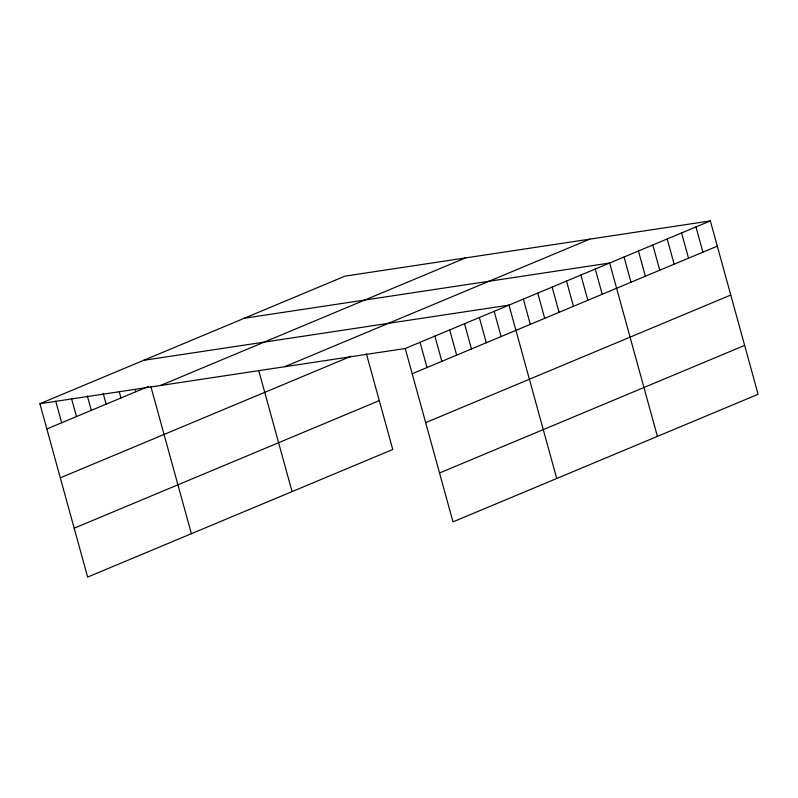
<?xml version="1.0" encoding="UTF-8"?>
<svg xmlns="http://www.w3.org/2000/svg" width="798" height="798" viewBox="0 0 798 798"><rect width="100%" height="100%" fill="white"/><g stroke="black" fill="none" stroke-linecap="round" stroke-linejoin="round"><path stroke-width="1.2" d="M366.412 353.843L392.756 449.493L87.65 577.084L39.9 403.718L345.005 276.128L710.35 220.916L758.1 394.282L452.995 521.872L405.244 348.507L710.35 220.916M46.853 428.955L148.308 386.521M160.468 385.494L465.563 257.904M284.677 366.721L589.782 239.131M60.319 477.832L351.04 356.267M412.197 373.743L717.302 246.153M74.194 528.196L379.289 400.616M425.663 422.631L730.759 295.041M439.528 472.995L744.634 345.404M244.318 318.232L609.662 263.021L657.412 436.386M143.63 360.337L508.974 305.125L556.735 478.491M39.9 403.718L405.244 348.507M695.966 226.931L702.918 252.168M681.582 232.946L688.534 258.183M667.198 238.961L674.15 264.198M652.814 244.976L659.766 270.213M638.43 250.991L645.383 276.228M624.046 257.006L630.999 282.243M595.278 269.036L602.231 294.272M580.894 275.051L587.847 300.287M566.51 281.066L573.463 306.302M552.126 287.081L559.079 312.317M537.742 293.095L544.695 318.332M523.358 299.11L530.311 324.347M494.161 311.32L501.114 336.556M479.339 317.514L486.291 342.761M464.516 323.719L471.468 348.955M449.703 329.913L456.656 355.15M434.88 336.108L441.833 361.344M420.067 342.302L427.01 367.549M258.642 370.242L292.068 491.598M150.912 386.741L191.39 533.702M135.101 389.364L135.77 391.768M119.291 391.958L120.947 397.963M103.151 393.344L106.124 404.167M87.341 395.938L91.311 410.362M71.521 398.531L76.488 416.556M55.71 401.125L61.675 422.75"/></g></svg>
